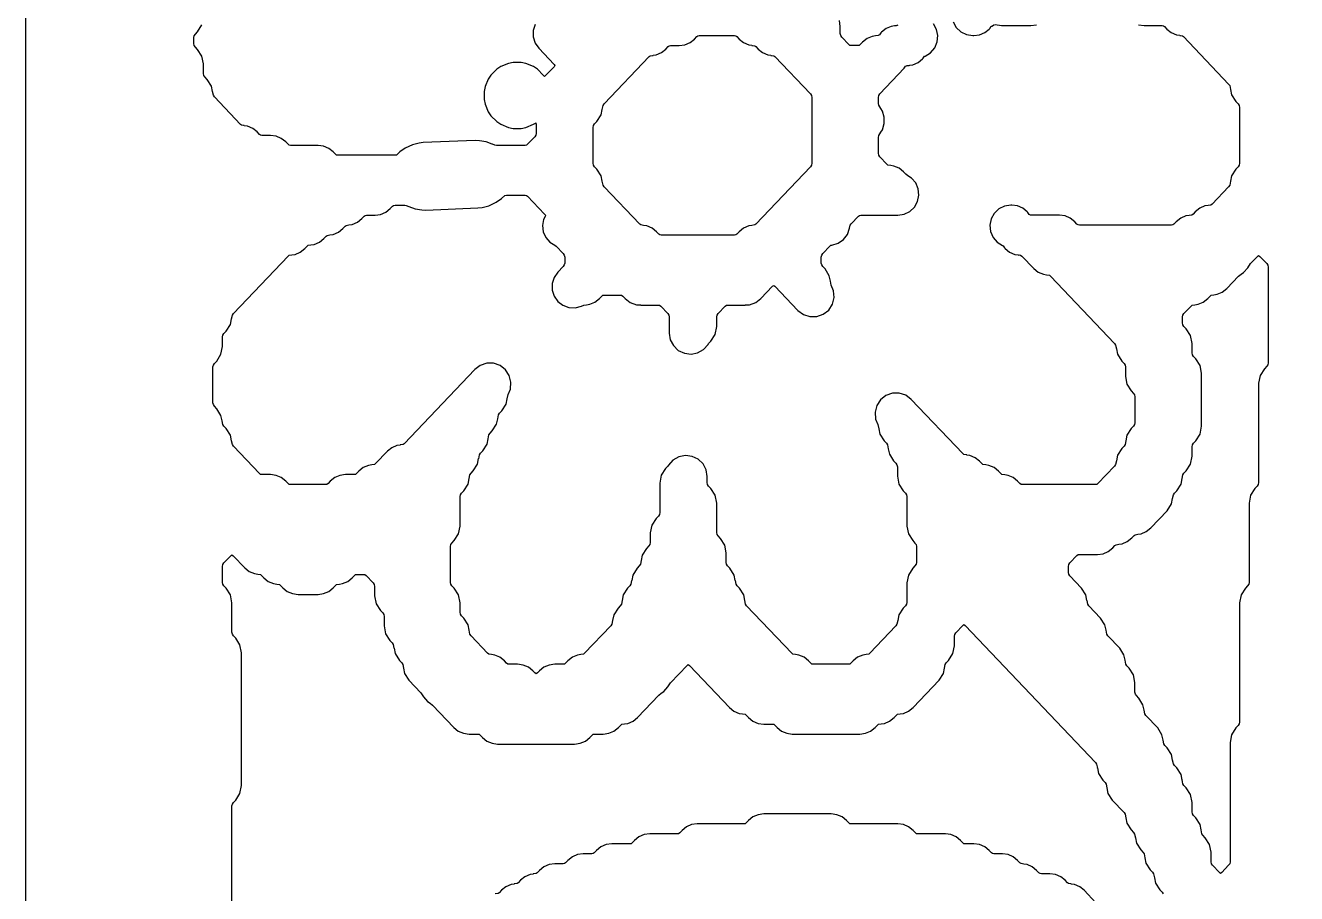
# Model space of a CAD drawing. Header units: millimetres. Extents: x 10 to 410, y 18 to 283.
# Drawn here: x 148 to 178.17, y 210.41 to 231.01 of the extents above; entities that cross this region are included whole.
import ezdxf

# ---------------------------------------------------------------- set-up
doc = ezdxf.new("R2010")
doc.units = ezdxf.units.MM
doc.layers.add('CUT', color=1, linetype='Continuous')

msp = doc.modelspace()

# ---------------------------------------------------------------- linework, layer by layer
at = {"layer": 'CUT'}
for points in [[(190.134, 157), (198.134, 157), (198.134, 160), (211.2679, 160), (211.2679, 280), (198.134, 280), (198.134, 283), (190.134, 283), (190.134, 280), (169.134, 280), (169.134, 283), (161.134, 283), (161.134, 280), (148, 280), (148, 160), (161.134, 160), (161.134, 157), (169.134, 157), (169.134, 160), (190.134, 160)], [(162.8299, 230.2959), (162.8953, 230.3048), (162.8949, 230.3077), (162.9727, 230.3183), (163.0963, 230.3713), (163.2014, 230.4553), (163.2559, 230.5125), (163.281, 230.5327), (163.313, 230.537), (163.5161, 230.537), (163.6494, 230.5551), (163.7731, 230.6081), (163.8781, 230.6921), (163.9326, 230.7493), (163.9578, 230.7694), (163.9897, 230.7738), (164.8245, 230.7738), (164.8564, 230.7694), (164.8816, 230.7493), (164.9361, 230.6921), (165.0411, 230.6081), (165.1648, 230.5551), (165.2426, 230.5445), (165.2422, 230.5415), (165.3076, 230.5327), (165.3327, 230.5125), (165.3872, 230.4553), (165.4923, 230.3713), (165.6159, 230.3183), (165.6937, 230.3077), (165.6933, 230.3048), (165.7587, 230.2959), (165.7839, 230.2757), (166.63, 229.3876), (166.6544, 229.3497), (166.6629, 229.3053), (166.6629, 227.7433), (166.6544, 227.699), (166.63, 227.661), (165.3327, 226.2993), (165.3076, 226.2792), (165.2422, 226.2703), (165.2426, 226.2673), (165.1648, 226.2567), (165.0411, 226.2038), (164.9361, 226.1197), (164.8816, 226.0625), (164.8564, 226.0424), (164.8245, 226.0381), (163.0874, 226.0381), (163.0554, 226.0424), (163.0303, 226.0625), (162.9758, 226.1197), (162.8707, 226.2038), (162.7471, 226.2567), (162.6693, 226.2673), (162.6697, 226.2703), (162.6043, 226.2792), (162.5791, 226.2993), (161.733, 227.1874), (161.7086, 227.2254), (161.6911, 227.3166), (161.689, 227.3162), (161.6643, 227.4445), (161.5621, 227.6036), (161.5074, 227.661), (161.483, 227.699), (161.4745, 227.7433), (161.4745, 228.595), (161.483, 228.6393), (161.5074, 228.6773), (161.5621, 228.7347), (161.6643, 228.8938), (161.689, 229.0221), (161.6911, 229.0217), (161.7086, 229.1129), (161.733, 229.1508), (162.8047, 230.2757)], [(173.8038, 218.616), (173.8583, 218.6732), (173.8835, 218.6933), (173.9489, 218.7022), (173.9485, 218.7052), (174.0262, 218.7158), (174.1499, 218.7688), (174.255, 218.8528), (174.3095, 218.91), (174.3346, 218.9301), (174.4, 218.939), (174.3996, 218.942), (174.4774, 218.9526), (174.6011, 219.0055), (174.7061, 219.0896), (175.0971, 219.5), (175.1993, 219.6591), (175.224, 219.7874), (175.2261, 219.787), (175.2436, 219.8782), (175.268, 219.9162), (175.3227, 219.9736), (175.4249, 220.1327), (175.4496, 220.261), (175.4517, 220.2606), (175.4692, 220.3518), (175.4936, 220.3897), (175.5483, 220.4471), (175.6505, 220.6063), (175.6863, 220.792), (175.6863, 221.0178), (175.6948, 221.0621), (175.7192, 221.1001), (175.7739, 221.1575), (175.8761, 221.3166), (175.9118, 221.5024), (175.9118, 222.7598), (175.8761, 222.9455), (175.7739, 223.1047), (175.7192, 223.1621), (175.6948, 223.2), (175.6863, 223.2443), (175.6863, 223.4701), (175.6505, 223.6559), (175.5483, 223.815), (175.4936, 223.8724), (175.4692, 223.9104), (175.4607, 223.9547), (175.4607, 224.096), (175.4692, 224.1403), (175.4936, 224.1783), (175.663, 224.3561), (175.6881, 224.3762), (175.7535, 224.3851), (175.7531, 224.3881), (175.8309, 224.3986), (175.9546, 224.4516), (176.0596, 224.5357), (176.1141, 224.5929), (176.1393, 224.613), (176.2047, 224.6219), (176.2043, 224.6249), (176.2821, 224.6354), (176.4057, 224.6884), (176.5108, 224.7725), (176.7909, 225.0664), (176.8493, 225.1132), (176.9112, 225.1514), (177.0089, 225.2629), (177.0727, 225.3622), (177.2374, 225.5351), (177.2653, 225.5563), (177.2933, 225.5351), (177.458, 225.3622), (177.4824, 225.3243), (177.4909, 225.28), (177.4909, 223.0075), (177.4824, 222.9632), (177.458, 222.9253), (177.4033, 222.8679), (177.3011, 222.7087), (177.2653, 222.523), (177.2653, 220.1661), (177.2568, 220.1218), (177.2324, 220.0838), (177.1778, 220.0264), (177.0755, 219.8673), (177.0398, 219.6816), (177.0398, 217.7982), (177.0312, 217.7539), (177.0069, 217.716), (176.9522, 217.6586), (176.85, 217.4994), (176.8142, 217.3137), (176.8142, 214.4832), (176.8056, 214.4389), (176.7813, 214.401), (176.7266, 214.3436), (176.6244, 214.1844), (176.5886, 213.9987), (176.5886, 211.1682), (176.5801, 211.1239), (176.5557, 211.086), (176.391, 210.9131), (176.363, 210.8919), (176.335, 210.9131), (176.1703, 211.086), (176.146, 211.1239), (176.1374, 211.1682), (176.1374, 211.394), (176.1017, 211.5798), (175.9994, 211.7389), (175.9448, 211.7963), (175.9204, 211.8343), (175.9028, 211.9254), (175.9008, 211.925), (175.8761, 212.0533), (175.7739, 212.2125), (175.7192, 212.2699), (175.6948, 212.3079), (175.6863, 212.3522), (175.6863, 212.578), (175.6505, 212.7637), (175.5483, 212.9229), (175.4936, 212.9803), (175.4692, 213.0182), (175.4517, 213.1094), (175.4496, 213.109), (175.4249, 213.2373), (175.3227, 213.3964), (175.268, 213.4538), (175.2436, 213.4918), (175.2261, 213.5829), (175.224, 213.5826), (175.1993, 213.7108), (175.0971, 213.87), (175.0424, 213.9274), (175.018, 213.9654), (175.0005, 214.0565), (174.9984, 214.0561), (174.9737, 214.1844), (174.8715, 214.3436), (174.5913, 214.6378), (174.5669, 214.6757), (174.5493, 214.7669), (174.5473, 214.7665), (174.5226, 214.8948), (174.4204, 215.0539), (174.3657, 215.1113), (174.3413, 215.1493), (174.3328, 215.1936), (174.3328, 215.4194), (174.297, 215.6051), (174.1948, 215.7643), (174.1401, 215.8217), (174.1157, 215.8597), (174.0982, 215.9508), (174.0961, 215.9504), (174.0714, 216.0787), (173.9692, 216.2379), (173.6889, 216.532), (173.6645, 216.57), (173.647, 216.6612), (173.6449, 216.6608), (173.6202, 216.7891), (173.518, 216.9482), (173.2378, 217.2424), (173.2134, 217.2804), (173.1958, 217.3715), (173.1938, 217.3711), (173.1691, 217.4994), (173.0669, 217.6586), (172.7866, 217.9528), (172.7622, 217.9907), (172.7537, 218.035), (172.7537, 218.1764), (172.7622, 218.2207), (172.7866, 218.2587), (172.956, 218.4364), (172.9811, 218.4566), (173.013, 218.4609), (173.4418, 218.4609), (173.5751, 218.479), (173.6987, 218.532)]]:
    msp.add_lwpolyline(points, close=True, dxfattribs=at)
for points in [[(168.7055, 231.0208), (168.6893, 231.0106), (168.6818, 231.0106), (168.6612, 231.0078), (168.6423, 231.0082), (168.6259, 231.006), (168.6263, 231.003), (168.5485, 230.9925), (168.4249, 230.9395), (168.3198, 230.8555), (168.3043, 230.8392), (168.2707, 230.791), (168.2408, 230.7782), (168.1747, 230.7692), (168.1752, 230.7662), (168.0974, 230.7557), (167.9737, 230.7027), (167.8687, 230.6187), (167.8141, 230.5615), (167.789, 230.5413), (167.7571, 230.537), (167.599, 230.537), (167.5671, 230.5413), (167.542, 230.5615), (167.3726, 230.7392), (167.3482, 230.7772), (167.3397, 230.8215), (167.3397, 230.9908), (167.3192, 231.1324)], [(170.0178, 231.1002), (170.0912, 230.9678), (170.201, 230.8634), (170.337, 230.7967), (170.4867, 230.7738), (170.5092, 230.7738), (170.6425, 230.7919), (170.7661, 230.8449), (170.8712, 230.9289), (170.8867, 230.9452), (170.9203, 230.9933), (170.9315, 230.9981), (170.9995, 231.0405)], [(160.0962, 231.0363), (160.051, 230.8918), (160.0511, 230.7403), (160.0966, 230.5958), (160.1833, 230.4716), (160.5459, 230.091), (160.5651, 230.0634), (160.5459, 230.0358), (160.3433, 229.8232), (160.3181, 229.8036), (160.2967, 229.8272), (160.2908, 229.8361), (160.1528, 229.974), (160.0587, 230.0369), (159.8784, 230.1116), (159.7674, 230.1337), (159.5723, 230.1337), (159.4612, 230.1116), (159.281, 230.0369), (159.1868, 229.974), (159.0489, 229.8361), (158.986, 229.7419), (158.9113, 229.5617), (158.8892, 229.4506), (158.8892, 229.2555), (158.9113, 229.1445), (158.986, 228.9642), (159.0489, 228.8701), (159.1868, 228.7321), (159.281, 228.6692), (159.4612, 228.5946), (159.5723, 228.5725), (159.7674, 228.5725), (159.8784, 228.5946), (160.0587, 228.6692), (160.0889, 228.6894), (160.1163, 228.7022), (160.121, 228.6722), (160.121, 228.4536), (160.1125, 228.4093), (160.0881, 228.3714), (159.9187, 228.1936), (159.8936, 228.1735), (159.8616, 228.1691), (159.1767, 228.1691), (159.1436, 228.1737), (159.0815, 228.2009), (159.0802, 228.1979), (158.9351, 228.2514), (158.7737, 228.2769), (158.6758, 228.2826), (157.4422, 228.2337), (157.3452, 228.2202), (157.1862, 228.182), (157.0091, 228.1002), (156.8869, 228.0114), (156.8078, 227.9392), (156.7682, 227.9323), (155.4175, 227.9323), (155.3856, 227.9367), (155.3604, 227.9568), (155.3059, 228.014), (155.2009, 228.0981), (155.0772, 228.151), (154.9439, 228.1691), (154.2896, 228.1691), (154.2577, 228.1735), (154.2325, 228.1936), (154.178, 228.2508), (154.073, 228.3348), (153.9493, 228.3878), (153.816, 228.4059), (153.6129, 228.4059), (153.5809, 228.4103), (153.5558, 228.4304), (153.5013, 228.4876), (153.3962, 228.5716), (153.2726, 228.6246), (153.1948, 228.6352), (153.1952, 228.6382), (153.1298, 228.647), (153.1046, 228.6672), (152.4841, 229.3185), (152.4597, 229.3565), (152.4421, 229.4476), (152.4401, 229.4472), (152.4154, 229.5755), (152.3132, 229.7347), (152.2585, 229.7921), (152.2341, 229.8301), (152.2256, 229.8744), (152.2256, 230.1002), (152.1898, 230.2859), (152.0876, 230.4451), (152.0329, 230.5024), (152.0085, 230.5404), (152, 230.5847), (152, 230.7261), (152.0085, 230.7704), (152.0329, 230.8083), (152.0876, 230.8657), (152.1898, 231.0249)], [(174.4137, 231.0287), (174.547, 231.0106), (174.9757, 231.0106), (175.0077, 231.0062), (175.0328, 230.9861), (175.0873, 230.9289), (175.1924, 230.8449), (175.316, 230.7919), (175.3938, 230.7813), (175.3934, 230.7783), (175.4588, 230.7694), (175.484, 230.7493), (176.5557, 229.6244), (176.5801, 229.5864), (176.5976, 229.4953), (176.5997, 229.4957), (176.6244, 229.3674), (176.7266, 229.2082), (176.7813, 229.1508), (176.8056, 229.1129), (176.8142, 229.0686), (176.8142, 227.7433), (176.8056, 227.699), (176.7813, 227.661), (176.7266, 227.6036), (176.6244, 227.4445), (176.5997, 227.3162), (176.5976, 227.3166), (176.5801, 227.2254), (176.5557, 227.1874), (176.1607, 226.7729), (176.1356, 226.7527), (176.0702, 226.7439), (176.0706, 226.7409), (175.9928, 226.7303), (175.8691, 226.6773), (175.7641, 226.5933), (175.7096, 226.5361), (175.6844, 226.516), (175.619, 226.5071), (175.6194, 226.5041), (175.5416, 226.4935), (175.418, 226.4405), (175.3129, 226.3565), (175.2584, 226.2993), (175.2332, 226.2792), (175.2013, 226.2748), (173.013, 226.2748), (172.9811, 226.2792), (172.956, 226.2993), (172.9015, 226.3565), (172.7964, 226.4405), (172.6727, 226.4935), (172.5394, 226.5116), (171.8552, 226.5116), (171.839, 226.5219), (171.8226, 226.5289), (171.7891, 226.577), (171.7735, 226.5933), (171.6685, 226.6773), (171.5448, 226.7303), (171.4115, 226.7484), (171.389, 226.7484), (171.2393, 226.7255), (171.1033, 226.6588), (170.9936, 226.5544), (170.9201, 226.422), (170.8896, 226.2736), (170.905, 226.1229), (170.9648, 225.9837), (171.0635, 225.8689), (171.1921, 225.7888), (171.2033, 225.784), (171.2369, 225.7359), (171.2524, 225.7196), (171.3575, 225.6356), (171.4811, 225.5826), (171.5589, 225.572), (171.5585, 225.569), (171.5748, 225.5668), (171.5938, 225.5673), (171.6144, 225.5645), (171.6185, 225.5645), (171.6491, 225.54), (171.9292, 225.246), (172.0342, 225.162), (172.1579, 225.109), (172.2357, 225.0984), (172.2352, 225.0955), (172.3007, 225.0866), (172.3258, 225.0664), (173.8487, 223.468), (173.8731, 223.43), (173.8906, 223.3388), (173.8927, 223.3392), (173.9174, 223.2109), (174.0196, 223.0518), (174.0743, 222.9944), (174.0986, 222.9564), (174.1072, 222.9121), (174.1072, 222.6863), (174.143, 222.5006), (174.2452, 222.3414), (174.2998, 222.284), (174.3242, 222.2461), (174.3328, 222.2018), (174.3328, 221.5868), (174.3242, 221.5425), (174.2998, 221.5046), (174.2452, 221.4472), (174.143, 221.288), (174.1182, 221.1597), (174.1162, 221.1601), (174.0986, 221.069), (174.0743, 221.031), (174.0196, 220.9736), (173.9174, 220.8144), (173.8927, 220.6861), (173.8906, 220.6865), (173.8731, 220.5954), (173.8487, 220.5574), (173.4537, 220.1429), (173.4286, 220.1227), (173.3966, 220.1184), (171.6595, 220.1184), (171.6276, 220.1227), (171.6025, 220.1429), (171.548, 220.2001), (171.4429, 220.2841), (171.3192, 220.3371), (171.2415, 220.3476), (171.2419, 220.3506), (171.1765, 220.3595), (171.1513, 220.3796), (171.0968, 220.4369), (170.9917, 220.5209), (170.8681, 220.5739), (170.7903, 220.5844), (170.7907, 220.5874), (170.7253, 220.5963), (170.7001, 220.6164), (170.6456, 220.6736), (170.5406, 220.7577), (170.4169, 220.8107), (170.3391, 220.8212), (170.3395, 220.8242), (170.2741, 220.8331), (170.249, 220.8532), (169.0233, 222.1398), (168.8929, 222.238), (168.7378, 222.289), (168.5746, 222.2873), (168.4206, 222.2332), (168.2923, 222.1323), (168.2033, 221.9955), (168.163, 221.8373), (168.1759, 221.6746), (168.2316, 221.5454), (168.251, 221.4445), (168.2531, 221.4449), (168.2778, 221.3166), (168.38, 221.1575), (168.4347, 221.1001), (168.4591, 221.0621), (168.4766, 220.971), (168.4787, 220.9714), (168.5034, 220.8431), (168.6056, 220.6839), (168.6603, 220.6265), (168.6846, 220.5886), (168.6932, 220.5442), (168.6932, 220.3184), (168.729, 220.1327), (168.8312, 219.9736), (168.8858, 219.9162), (168.9102, 219.8782), (168.9188, 219.8339), (168.9188, 219.1345), (168.9545, 218.9488), (169.0567, 218.7896), (169.1114, 218.7322), (169.1358, 218.6943), (169.1443, 218.65), (169.1443, 218.2718), (169.1358, 218.2275), (169.1114, 218.1896), (169.0567, 218.1322), (168.9545, 217.973), (168.9188, 217.7873), (168.9188, 217.3247), (168.9102, 217.2804), (168.8858, 217.2424), (168.8312, 217.185), (168.729, 217.0259), (168.7042, 216.8976), (168.7022, 216.898), (168.6846, 216.8068), (168.6603, 216.7688), (168.0397, 216.1175), (168.0146, 216.0974), (167.9492, 216.0885), (167.9496, 216.0855), (167.8718, 216.0749), (167.7481, 216.0219), (167.6431, 215.9379), (167.5886, 215.8807), (167.5634, 215.8606), (167.5315, 215.8562), (166.6967, 215.8562), (166.6648, 215.8606), (166.6396, 215.8807), (166.5851, 215.9379), (166.4801, 216.0219), (166.3564, 216.0749), (166.2786, 216.0855), (166.279, 216.0885), (166.2136, 216.0974), (166.1885, 216.1175), (165.1168, 217.2424), (165.0924, 217.2804), (165.0748, 217.3715), (165.0728, 217.3711), (165.0481, 217.4994), (164.9459, 217.6586), (164.8912, 217.716), (164.8668, 217.7539), (164.8492, 217.8451), (164.8472, 217.8447), (164.8225, 217.973), (164.7203, 218.1322), (164.6656, 218.1896), (164.6412, 218.2275), (164.6327, 218.2718), (164.6327, 218.4976), (164.5969, 218.6834), (164.4947, 218.8425), (164.44, 218.8999), (164.4156, 218.9379), (164.4071, 218.9822), (164.4071, 219.6816), (164.3713, 219.8673), (164.2691, 220.0264), (164.2144, 220.0838), (164.19, 220.1218), (164.1815, 220.1661), (164.1815, 220.3099), (164.1559, 220.4678), (164.0818, 220.6095), (163.9666, 220.7206), (163.8223, 220.7896), (163.6636, 220.8095), (163.5067, 220.7783), (163.3677, 220.6991), (163.2608, 220.5801), (163.2463, 220.5574), (163.1916, 220.5), (163.0894, 220.3409), (163.0536, 220.1551), (163.0536, 219.4558), (163.0451, 219.4114), (163.0207, 219.3735), (162.966, 219.3161), (162.8638, 219.1569), (162.828, 218.9712), (162.828, 218.7454), (162.8195, 218.7011), (162.7951, 218.6631), (162.7404, 218.6057), (162.6382, 218.4466), (162.6135, 218.3183), (162.6114, 218.3187), (162.5939, 218.2275), (162.5695, 218.1896), (162.5148, 218.1322), (162.4126, 217.973), (162.3879, 217.8447), (162.3859, 217.8451), (162.3683, 217.7539), (162.3439, 217.716), (162.2892, 217.6586), (162.187, 217.4994), (162.1623, 217.3711), (162.1603, 217.3715), (162.1427, 217.2804), (162.1183, 217.2424), (162.0637, 217.185), (161.9614, 217.0259), (161.9367, 216.8976), (161.9347, 216.898), (161.9171, 216.8068), (161.8928, 216.7688), (161.2722, 216.1175), (161.2471, 216.0974), (161.1817, 216.0885), (161.1821, 216.0855), (161.1043, 216.0749), (160.9806, 216.0219), (160.8756, 215.9379), (160.8211, 215.8807), (160.7959, 215.8606), (160.764, 215.8562), (160.5608, 215.8562), (160.4275, 215.8381), (160.3039, 215.7852), (160.1988, 215.7011), (160.149, 215.6488), (160.121, 215.6277), (160.093, 215.6488), (160.0432, 215.7011), (159.9381, 215.7852), (159.8145, 215.8381), (159.6812, 215.8562), (159.478, 215.8562), (159.4461, 215.8606), (159.421, 215.8807), (159.3664, 215.9379), (159.2614, 216.0219), (159.1377, 216.0749), (159.0599, 216.0855), (159.0604, 216.0885), (158.9949, 216.0974), (158.9698, 216.1175), (158.5748, 216.532), (158.5505, 216.57), (158.5329, 216.6612), (158.5309, 216.6608), (158.5061, 216.7891), (158.4039, 216.9482), (158.3493, 217.0056), (158.3249, 217.0436), (158.3163, 217.0879), (158.3163, 217.3137), (158.2806, 217.4994), (158.1784, 217.6586), (158.1237, 217.716), (158.0993, 217.7539), (158.0908, 217.7982), (158.0908, 218.65), (158.0993, 218.6943), (158.1237, 218.7322), (158.1784, 218.7896), (158.2806, 218.9488), (158.3163, 219.1345), (158.3163, 219.8339), (158.3249, 219.8782), (158.3493, 219.9162), (158.4039, 219.9736), (158.5061, 220.1327), (158.5309, 220.261), (158.5329, 220.2606), (158.5505, 220.3518), (158.5748, 220.3897), (158.6295, 220.4471), (158.7317, 220.6063), (158.7564, 220.7346), (158.7585, 220.7342), (158.776, 220.8253), (158.8004, 220.8633), (158.8551, 220.9207), (158.9573, 221.0799), (158.982, 221.2081), (158.9841, 221.2078), (159.0016, 221.2989), (159.026, 221.3369), (159.0807, 221.3943), (159.1829, 221.5534), (159.2076, 221.6817), (159.2096, 221.6813), (159.2272, 221.7725), (159.2516, 221.8104), (159.3063, 221.8678), (159.4085, 222.027), (159.4332, 222.1553), (159.4352, 222.1549), (159.4547, 222.2558), (159.5103, 222.385), (159.5232, 222.5477), (159.483, 222.7059), (159.394, 222.8427), (159.2656, 222.9436), (159.1117, 222.9977), (158.9484, 222.9994), (158.7934, 222.9484), (158.663, 222.8501), (156.9861, 221.09), (156.961, 221.0699), (156.8956, 221.061), (156.896, 221.058), (156.8182, 221.0474), (156.6945, 220.9945), (156.5895, 220.9104), (156.3094, 220.6164), (156.2842, 220.5963), (156.2188, 220.5874), (156.2192, 220.5844), (156.1414, 220.5739), (156.0178, 220.5209), (155.9127, 220.4369), (155.8582, 220.3796), (155.8331, 220.3595), (155.8011, 220.3552), (155.598, 220.3552), (155.4647, 220.3371), (155.341, 220.2841), (155.236, 220.2001), (155.1815, 220.1429), (155.1563, 220.1227), (155.1244, 220.1184), (154.2896, 220.1184), (154.2577, 220.1227), (154.2325, 220.1429), (154.178, 220.2001), (154.073, 220.2841), (153.9493, 220.3371), (153.816, 220.3552), (153.6129, 220.3552), (153.5809, 220.3595), (153.5558, 220.3796), (152.9352, 221.031), (152.9109, 221.069), (152.8933, 221.1601), (152.8913, 221.1597), (152.8666, 221.288), (152.7643, 221.4472), (152.7097, 221.5046), (152.6853, 221.5425), (152.6677, 221.6337), (152.6657, 221.6333), (152.641, 221.7616), (152.5388, 221.9207), (152.4841, 221.9781), (152.4597, 222.0161), (152.4512, 222.0604), (152.4512, 222.9121), (152.4597, 222.9564), (152.4841, 222.9944), (152.5388, 223.0518), (152.641, 223.2109), (152.6768, 223.3967), (152.6768, 223.6225), (152.6853, 223.6668), (152.7097, 223.7047), (152.7643, 223.7621), (152.8666, 223.9213), (152.8913, 224.0496), (152.8933, 224.0492), (152.9109, 224.1403), (152.9352, 224.1783), (154.2325, 225.54), (154.2577, 225.5601), (154.3231, 225.569), (154.3227, 225.572), (154.4005, 225.5826), (154.5241, 225.6356), (154.6292, 225.7196), (154.6837, 225.7768), (154.7089, 225.7969), (154.7743, 225.8058), (154.7739, 225.8088), (154.8517, 225.8194), (154.9753, 225.8723), (155.0804, 225.9564), (155.1349, 226.0136), (155.16, 226.0337), (155.2254, 226.0426), (155.225, 226.0456), (155.3028, 226.0562), (155.4265, 226.1091), (155.5315, 226.1932), (155.586, 226.2504), (155.6112, 226.2705), (155.6766, 226.2794), (155.6762, 226.2824), (155.754, 226.2929), (155.8776, 226.3459), (155.9827, 226.43), (156.0372, 226.4872), (156.0624, 226.5073), (156.0943, 226.5116), (156.2974, 226.5116), (156.4307, 226.5297), (156.5544, 226.5827), (156.6594, 226.6667), (156.7139, 226.724), (156.7391, 226.7441), (156.771, 226.7484), (157.0048, 226.7484), (157.0379, 226.7438), (157.1, 226.7167), (157.1013, 226.7196), (157.2464, 226.6662), (157.4078, 226.6407), (157.5057, 226.6349), (158.7393, 226.6839), (158.8364, 226.6973), (158.9953, 226.7356), (159.1724, 226.8173), (159.2946, 226.9061), (159.3737, 226.9784), (159.4133, 226.9852), (159.8616, 226.9852), (159.8936, 226.9809), (159.9187, 226.9607), (160.3203, 226.5392), (160.3402, 226.5107), (160.332, 226.4844), (160.2947, 226.4094), (160.2705, 226.264), (160.2897, 226.1179), (160.3506, 225.9837), (160.448, 225.8731), (160.5661, 225.8003), (160.5955, 225.7768), (160.7648, 225.599), (160.7892, 225.5611), (160.7978, 225.5168), (160.7978, 225.3754), (160.7892, 225.3311), (160.7648, 225.2931), (160.6345, 225.1563), (160.5478, 225.0321), (160.5023, 224.8876), (160.5022, 224.7361), (160.5474, 224.5916), (160.6338, 224.4672), (160.7535, 224.3744), (160.8955, 224.3217), (161.0467, 224.3139), (161.1934, 224.3518), (161.2501, 224.3761), (161.3162, 224.3851), (161.3158, 224.3881), (161.3936, 224.3986), (161.5172, 224.4516), (161.6223, 224.5357), (161.6768, 224.5929), (161.7019, 224.613), (161.7339, 224.6173), (162.1175, 224.6173), (162.1494, 224.613), (162.1746, 224.5929), (162.2304, 224.5343), (162.355, 224.4391), (162.5029, 224.3873), (162.6024, 224.385), (162.6024, 224.3805), (163.0198, 224.3805), (163.0517, 224.3762), (163.0769, 224.3561), (163.2463, 224.1783), (163.2706, 224.1403), (163.2792, 224.096), (163.2792, 223.7155), (163.3048, 223.5576), (163.3789, 223.4158), (163.4941, 223.3048), (163.6384, 223.2357), (163.7971, 223.2158), (163.954, 223.2471), (164.093, 223.3263), (164.1999, 223.4453), (164.2144, 223.468), (164.2691, 223.5254), (164.3713, 223.6845), (164.4071, 223.8702), (164.4071, 224.096), (164.4156, 224.1403), (164.44, 224.1783), (164.6094, 224.3561), (164.6345, 224.3762), (164.6665, 224.3805), (165.0838, 224.3805), (165.0838, 224.385), (165.1834, 224.3873), (165.3313, 224.4391), (165.4559, 224.5343), (165.7326, 224.8247), (165.7606, 224.8459), (165.7886, 224.8247), (166.3328, 224.2534), (166.4632, 224.1552), (166.6183, 224.1042), (166.7815, 224.1059), (166.9355, 224.16), (167.0638, 224.2609), (167.1528, 224.3977), (167.1931, 224.5559), (167.1802, 224.7186), (167.1245, 224.8478), (167.1051, 224.9487), (167.103, 224.9483), (167.0783, 225.0766), (166.9761, 225.2357), (166.9214, 225.2931), (166.897, 225.3311), (166.8885, 225.3754), (166.8885, 225.5168), (166.897, 225.5611), (166.9214, 225.599), (167.0908, 225.7768), (167.1159, 225.7969), (167.1364, 225.7997), (167.285, 225.8442), (167.4128, 225.932), (167.5076, 226.0547), (167.5601, 226.2006), (167.5738, 226.2714), (167.5982, 226.3094), (167.7675, 226.4872), (167.7927, 226.5073), (167.8246, 226.5116), (168.7043, 226.5116), (168.854, 226.5346), (168.99, 226.6013), (169.0998, 226.7056), (169.1733, 226.8381), (169.2037, 226.9865), (169.1883, 227.1371), (169.1285, 227.2763), (169.0298, 227.3912), (168.9429, 227.4453), (168.8955, 227.4832), (168.841, 227.5404), (168.7359, 227.6245), (168.6122, 227.6775), (168.5345, 227.688), (168.5349, 227.691), (168.4695, 227.6999), (168.4443, 227.72), (168.2749, 227.8978), (168.2505, 227.9358), (168.242, 227.9801), (168.242, 228.3582), (168.2505, 228.4025), (168.3007, 228.4806), (168.298, 228.4824), (168.3386, 228.5406), (168.384, 228.6853), (168.384, 228.8369), (168.3386, 228.9816), (168.298, 229.0398), (168.3007, 229.0416), (168.2505, 229.1197), (168.242, 229.164), (168.242, 229.3053), (168.2505, 229.3497), (168.2749, 229.3876), (168.8565, 229.998), (168.8901, 230.0462), (168.9064, 230.0532), (168.9226, 230.0634), (168.9301, 230.0634), (168.9507, 230.0662), (168.9697, 230.0658), (168.986, 230.068), (168.9856, 230.071), (169.0634, 230.0815), (169.1871, 230.1345), (169.2921, 230.2185), (169.3076, 230.2348), (169.3412, 230.283), (169.3524, 230.2878), (169.481, 230.3678), (169.5797, 230.4827), (169.6395, 230.6219), (169.6549, 230.7725), (169.6244, 230.9209), (169.551, 231.0533)], [(171.0137, 231.0335), (171.1634, 231.0106), (171.8627, 231.0106), (171.996, 231.0287)], [(152.9023, 210.1366), (152.9023, 212.4935), (152.9109, 212.5378), (152.9352, 212.5758), (152.9899, 212.6332), (153.0921, 212.7923), (153.1279, 212.9781), (153.1279, 216.1298), (153.0921, 216.3155), (152.9899, 216.4746), (152.9352, 216.532), (152.9109, 216.57), (152.9023, 216.6143), (152.9023, 217.3137), (152.8666, 217.4994), (152.7643, 217.6586), (152.7097, 217.716), (152.6853, 217.7539), (152.6768, 217.7982), (152.6768, 218.1764), (152.6853, 218.2207), (152.7097, 218.2587), (152.8743, 218.4315), (152.9023, 218.4527), (152.9303, 218.4315), (153.2057, 218.1424), (153.3108, 218.0584), (153.4344, 218.0054), (153.5122, 217.9949), (153.5118, 217.9919), (153.5772, 217.983), (153.6024, 217.9629), (153.6569, 217.9056), (153.7619, 217.8216), (153.8856, 217.7686), (153.9634, 217.7581), (153.963, 217.7551), (154.0284, 217.7462), (154.0536, 217.7261), (154.1081, 217.6689), (154.2131, 217.5848), (154.3368, 217.5318), (154.4701, 217.5137), (154.9439, 217.5137), (155.0772, 217.5318), (155.2009, 217.5848), (155.3059, 217.6689), (155.3604, 217.7261), (155.3856, 217.7462), (155.451, 217.7551), (155.4506, 217.7581), (155.5284, 217.7686), (155.6521, 217.8216), (155.7571, 217.9056), (155.8116, 217.9629), (155.8368, 217.983), (155.8687, 217.9873), (156.0267, 217.9873), (156.0586, 217.983), (156.0838, 217.9629), (156.2532, 217.7851), (156.2776, 217.7471), (156.2861, 217.7028), (156.2861, 217.477), (156.3219, 217.2913), (156.4241, 217.1321), (156.4788, 217.0747), (156.5031, 217.0368), (156.5117, 216.9925), (156.5117, 216.7666), (156.5474, 216.5809), (156.6497, 216.4218), (156.7043, 216.3644), (156.7287, 216.3264), (156.7463, 216.2352), (156.7483, 216.2356), (156.773, 216.1073), (156.8752, 215.9482), (156.9299, 215.8908), (156.9543, 215.8528), (156.9719, 215.7617), (156.9739, 215.7621), (156.9986, 215.6338), (157.1008, 215.4746), (157.3811, 215.1804), (157.4449, 215.0811), (157.5426, 214.9696), (157.6044, 214.9314), (157.6629, 214.8846), (158.1686, 214.3538), (158.2736, 214.2698), (158.3973, 214.2168), (158.5306, 214.1987), (158.7337, 214.1987), (158.7656, 214.1944), (158.7908, 214.1743), (158.8453, 214.1171), (158.9504, 214.033), (159.074, 213.98), (159.2073, 213.9619), (161.0347, 213.9619), (161.168, 213.98), (161.2916, 214.033), (161.3967, 214.1171), (161.4512, 214.1743), (161.4764, 214.1944), (161.5083, 214.1987), (161.7114, 214.1987), (161.8447, 214.2168), (161.9684, 214.2698), (162.0734, 214.3538), (162.128, 214.4111), (162.1531, 214.4312), (162.2185, 214.4401), (162.2181, 214.4431), (162.2959, 214.4536), (162.4196, 214.5066), (162.5246, 214.5906), (163.0303, 215.1214), (163.0887, 215.1682), (163.1506, 215.2064), (163.2483, 215.3179), (163.3121, 215.4172), (163.7024, 215.8269), (163.7303, 215.848), (163.7583, 215.8269), (164.7105, 214.8274), (164.8155, 214.7434), (164.9392, 214.6904), (165.017, 214.6798), (165.0166, 214.6768), (165.082, 214.668), (165.1071, 214.6478), (165.1616, 214.5906), (165.2667, 214.5066), (165.3904, 214.4536), (165.5237, 214.4355), (165.7268, 214.4355), (165.7587, 214.4312), (165.7839, 214.4111), (165.8384, 214.3538), (165.9435, 214.2698), (166.0671, 214.2168), (166.2004, 214.1987), (167.8022, 214.1987), (167.9355, 214.2168), (168.0591, 214.2698), (168.1642, 214.3538), (168.2187, 214.4111), (168.2439, 214.4312), (168.3093, 214.4401), (168.3089, 214.4431), (168.3867, 214.4536), (168.5103, 214.5066), (168.6154, 214.5906), (168.6699, 214.6478), (168.695, 214.668), (168.7604, 214.6768), (168.76, 214.6798), (168.8378, 214.6904), (168.9615, 214.7434), (169.0665, 214.8274), (169.6831, 215.4746), (169.7853, 215.6338), (169.81, 215.7621), (169.8121, 215.7617), (169.8296, 215.8528), (169.854, 215.8908), (169.9087, 215.9482), (170.0109, 216.1073), (170.0467, 216.2931), (170.0467, 216.5189), (170.0552, 216.5632), (170.0796, 216.6011), (170.2443, 216.774), (170.2723, 216.7952), (170.3002, 216.774), (173.3975, 213.5229), (173.4219, 213.485), (173.4395, 213.3938), (173.4415, 213.3942), (173.4662, 213.2659), (173.5684, 213.1067), (173.6231, 213.0493), (173.6475, 213.0114), (173.665, 212.9202), (173.6671, 212.9206), (173.6918, 212.7923), (173.794, 212.6332), (174.0743, 212.339), (174.0986, 212.301), (174.1162, 212.2099), (174.1182, 212.2103), (174.143, 212.082), (174.2452, 211.9228), (174.2998, 211.8654), (174.3242, 211.8275), (174.3418, 211.7363), (174.3438, 211.7367), (174.3685, 211.6084), (174.4707, 211.4492), (174.5254, 211.3918), (174.5498, 211.3539), (174.5674, 211.2627), (174.5694, 211.2631), (174.5941, 211.1348), (174.6963, 210.9757), (174.751, 210.9183), (174.7754, 210.8803), (174.793, 210.7891), (174.795, 210.7895), (174.8197, 210.6612), (174.9219, 210.5021), (174.9766, 210.4447), (175.001, 210.4067)], [(173.4071, 210.1978), (173.127, 210.4918), (173.022, 210.5759), (172.8983, 210.6288), (172.8205, 210.6394), (172.8209, 210.6424), (172.7555, 210.6513), (172.7304, 210.6714), (172.6759, 210.7286), (172.5708, 210.8126), (172.4472, 210.8656), (172.3139, 210.8837), (172.1107, 210.8837), (172.0788, 210.8881), (172.0536, 210.9082), (171.9991, 210.9654), (171.8941, 211.0494), (171.7704, 211.1024), (171.6926, 211.113), (171.693, 211.116), (171.6276, 211.1248), (171.6025, 211.145), (171.548, 211.2022), (171.4429, 211.2862), (171.3192, 211.3392), (171.1859, 211.3573), (170.9828, 211.3573), (170.9509, 211.3616), (170.9257, 211.3818), (170.8712, 211.439), (170.7661, 211.523), (170.6425, 211.576), (170.5092, 211.5941), (170.306, 211.5941), (170.2741, 211.5984), (170.249, 211.6185), (170.1945, 211.6758), (170.0894, 211.7598), (169.9657, 211.8128), (169.8324, 211.8309), (169.1781, 211.8309), (169.1462, 211.8352), (169.121, 211.8553), (169.0665, 211.9125), (168.9615, 211.9966), (168.8378, 212.0496), (168.7045, 212.0677), (167.599, 212.0677), (167.5671, 212.072), (167.542, 212.0921), (167.4875, 212.1493), (167.3824, 212.2334), (167.2587, 212.2863), (167.1254, 212.3044), (165.5237, 212.3044), (165.3904, 212.2863), (165.2667, 212.2334), (165.1616, 212.1493), (165.1071, 212.0921), (165.082, 212.072), (165.0501, 212.0677), (163.9446, 212.0677), (163.8113, 212.0496), (163.6876, 211.9966), (163.5826, 211.9125), (163.5281, 211.8553), (163.5029, 211.8352), (163.471, 211.8309), (162.8167, 211.8309), (162.6834, 211.8128), (162.5597, 211.7598), (162.4546, 211.6758), (162.4001, 211.6185), (162.375, 211.5984), (162.3431, 211.5941), (161.9143, 211.5941), (161.781, 211.576), (161.6574, 211.523), (161.5523, 211.439), (161.4978, 211.3818), (161.4726, 211.3616), (161.4407, 211.3573), (161.2376, 211.3573), (161.1043, 211.3392), (160.9806, 211.2862), (160.8756, 211.2022), (160.8211, 211.145), (160.7959, 211.1248), (160.764, 211.1205), (160.5608, 211.1205), (160.4275, 211.1024), (160.3039, 211.0494), (160.1988, 210.9654), (160.1443, 210.9082), (160.1191, 210.8881), (160.0537, 210.8792), (160.0541, 210.8762), (159.9764, 210.8656), (159.8527, 210.8126), (159.7476, 210.7286), (159.6931, 210.6714), (159.668, 210.6513), (159.6026, 210.6424), (159.603, 210.6394), (159.5252, 210.6288), (159.4015, 210.5759), (159.2965, 210.4918), (159.242, 210.4346), (159.2168, 210.4145), (159.1514, 210.4056)]]:
    msp.add_lwpolyline(points, dxfattribs=at)

doc.saveas('drawing.dxf')
